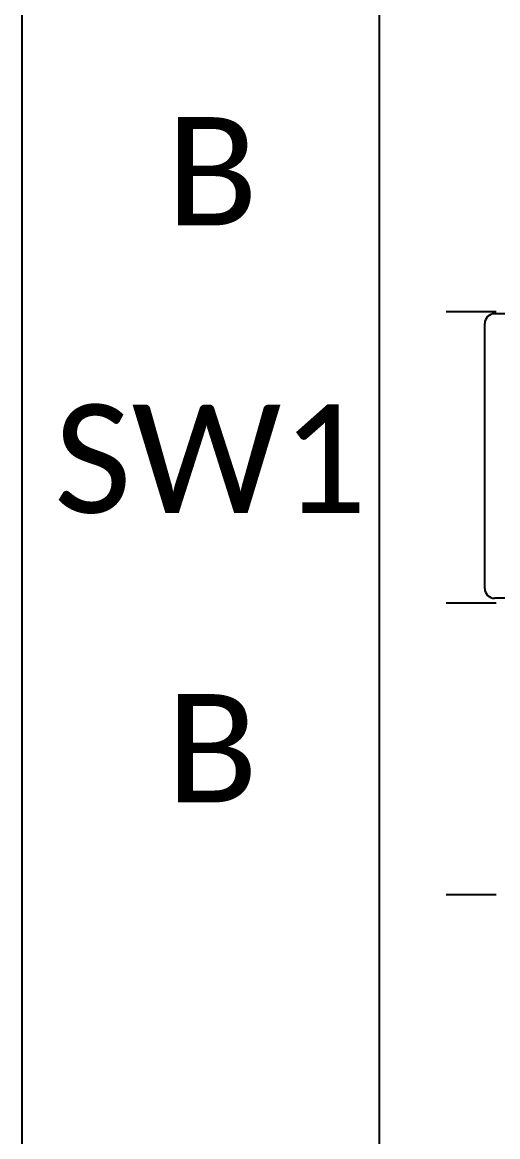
# Model space of a CAD drawing. Header units: millimetres. Extents: x 11355 to 11505, y 8083 to 8171.
# Drawn here: x 11355.44 to 11358.3, y 8100.11 to 8106.8 of the extents above; entities that cross this region are included whole.
import ezdxf

# ---------------------------------------------------------------- set-up
doc = ezdxf.new("R2010")
doc.units = ezdxf.units.MM
for name, color, linetype in [('Rack - Base 15U', 7, 'Continuous'), ('SW Siemens Scalance XR324', 7, 'Continuous'), ('Textos - Ref. Unidades', 7, 'Continuous')]:
    doc.layers.add(name, color=color, linetype=linetype)
doc.styles.add('Calibri', font='calibri.ttf')

# ---------------------------------------------------------------- blocks, each defined once
blk = doc.blocks.new('Rack 15U - Gabitel')
for p, q in [((2364.4798, 1371.1062), (2364.4798, 1403.6653)), ((2366.628, 1371.1062), (2366.628, 1403.6653)), ((2367.028, 1393.582), (2367.328, 1393.582)), ((2367.028, 1391.832), (2367.328, 1391.832)), ((2367.028, 1390.082), (2367.328, 1390.082))]:
    blk.add_line(p, q)
blk = doc.blocks.new('SW Siemens Scalance XR324')
at = {"layer": 'SW Siemens Scalance XR324'}
for p, q in [((32832.0055, -3475.9855), (32831.4649, -3475.9855)), ((32831.4061, -3477.6348), (32831.4061, -3476.0443)), ((32832.0055, -3477.6936), (32831.4649, -3477.6936))]:
    blk.add_line(p, q, dxfattribs=at)
for centre, start, end in [((32831.4649, -3476.0443), 90, 180), ((32831.4649, -3477.6348), 180, 270)]:
    blk.add_arc(centre, 0.0588, start, end, dxfattribs=at)

msp = doc.modelspace()

# ---------------------------------------------------------------- block references
msp.add_blockref('SW Siemens Scalance XR324', (-21473.1871, 11581.0352))
at = {"layer": 'Rack - Base 15U'}
msp.add_blockref('Rack 15U - Gabitel', (8990.959, 6711.4813), dxfattribs=at)

# ---------------------------------------------------------------- texts
at = {"layer": 'Textos - Ref. Unidades', "char_height": 0.65, "attachment_point": 1, "style": 'Calibri'}
for s, width, insert in [('B', 0.537396, (11356.3045, 8106.2296)), ('SW1', 0.65, (11355.6302, 8104.5043)), ('B', 0.537396, (11356.3045, 8102.7663))]:
    msp.add_mtext_dynamic_manual_height_columns(s, width=width, gutter_width=75, heights=[0], dxfattribs=dict(at, insert=insert))

doc.saveas('drawing.dxf')
